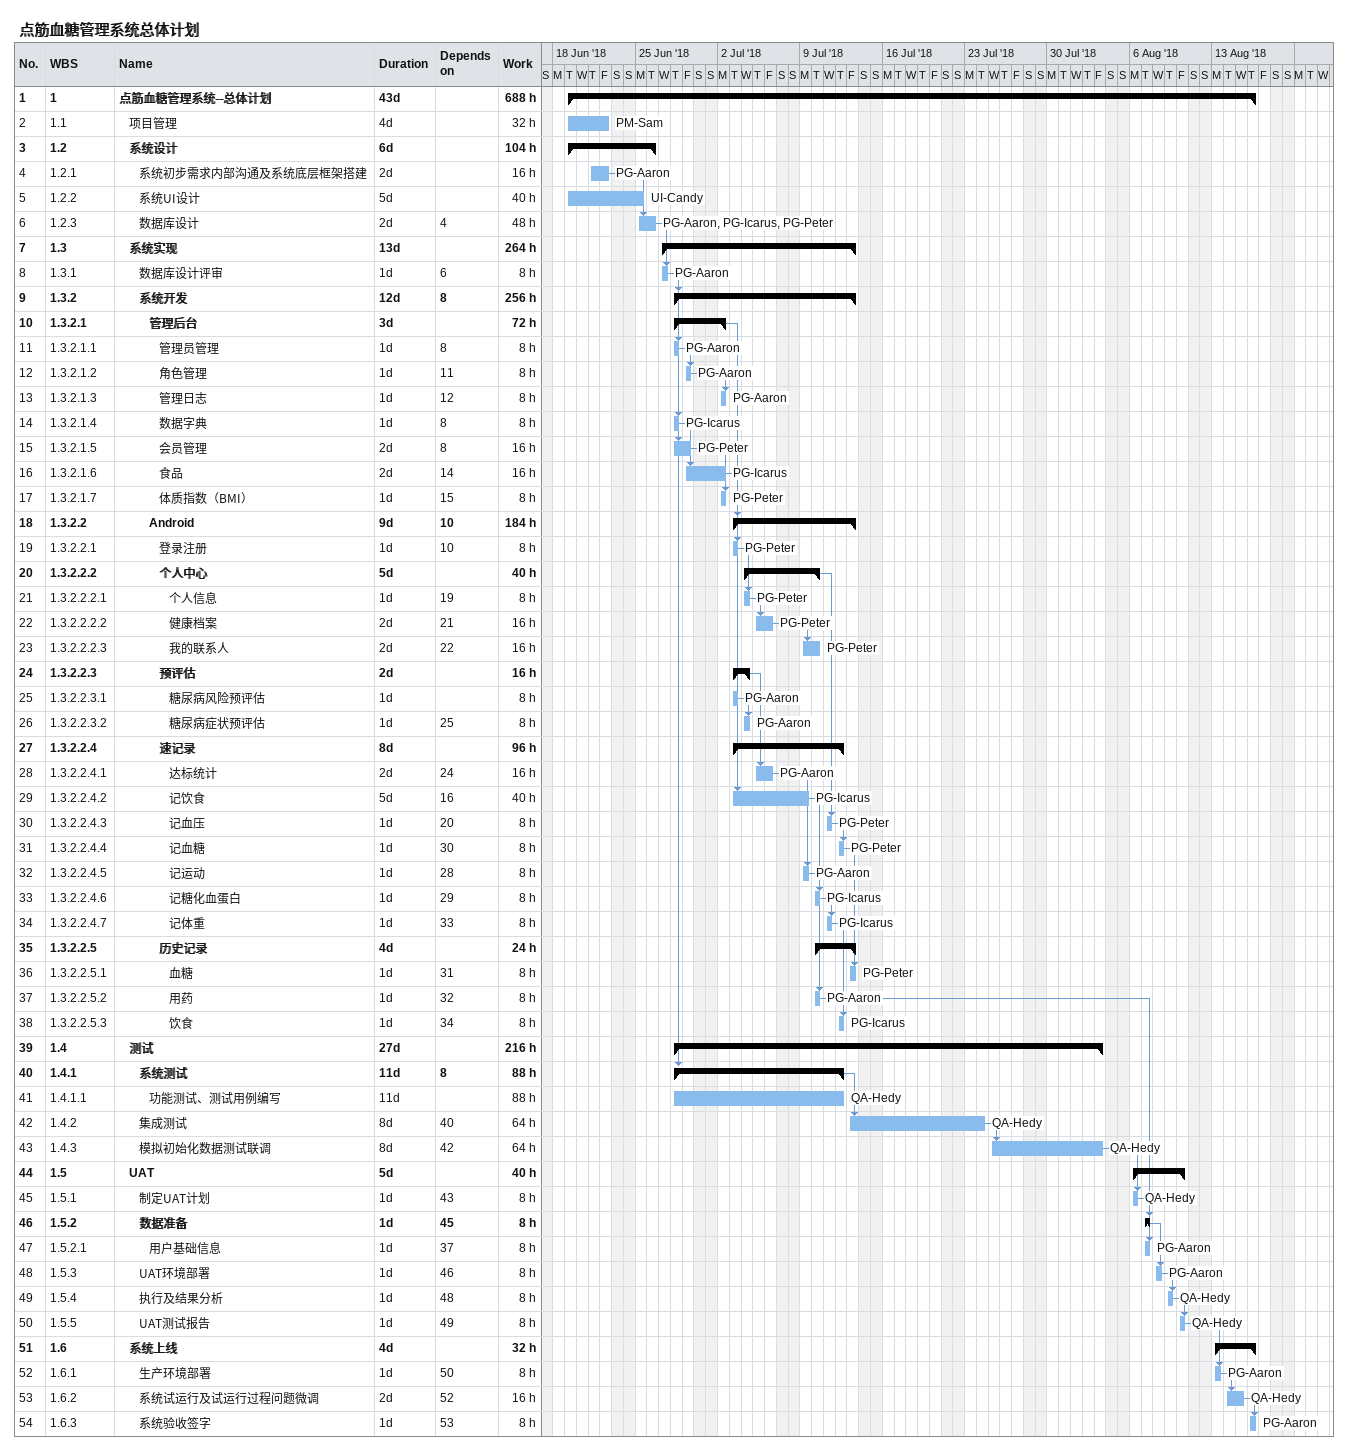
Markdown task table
点筋血糖管理系统总体计划

| ID | WBS | Task | Duration | Start | Finish | Predecessors | Resources | Work (h) |
|---|---|---|---|---|---|---|---|---|
| 1 | 1 | **点筋血糖管理系统--总体计划** | 43d | 2018-06-19 | 2018-08-16 |  |  | 688 |
| 2 | 1.1 | 项目管理 | 4d | 2018-06-19 | 2018-06-22 |  | PM-Sam | 32 |
| 3 | 1.2 | **系统设计** | 6d | 2018-06-19 | 2018-06-26 |  |  | 104 |
| 4 | 1.2.1 | 系统初步需求内部沟通及系统底层框架搭建 | 2d | 2018-06-21 | 2018-06-22 |  | PG-Aaron | 16 |
| 5 | 1.2.2 | 系统UI设计 | 5d | 2018-06-19 | 2018-06-25 |  | UI-Candy | 40 |
| 6 | 1.2.3 | 数据库设计 | 2d | 2018-06-25 | 2018-06-26 | 4 | PG-Aaron, PG-Icarus, PG-Peter | 48 |
| 7 | 1.3 | **系统实现** | 13d | 2018-06-27 | 2018-07-13 |  |  | 264 |
| 8 | 1.3.1 | 数据库设计评审 | 1d | 2018-06-27 | 2018-06-27 | 6 | PG-Aaron | 8 |
| 9 | 1.3.2 | **系统开发** | 12d | 2018-06-28 | 2018-07-13 | 8 |  | 256 |
| 10 | 1.3.2.1 | **管理后台** | 3d | 2018-06-28 | 2018-07-02 |  |  | 72 |
| 11 | 1.3.2.1.1 | 管理员管理 | 1d | 2018-06-28 | 2018-06-28 | 8 | PG-Aaron | 8 |
| 12 | 1.3.2.1.2 | 角色管理 | 1d | 2018-06-29 | 2018-06-29 | 11 | PG-Aaron | 8 |
| 13 | 1.3.2.1.3 | 管理日志 | 1d | 2018-07-02 | 2018-07-02 | 12 | PG-Aaron | 8 |
| 14 | 1.3.2.1.4 | 数据字典 | 1d | 2018-06-28 | 2018-06-28 | 8 | PG-Icarus | 8 |
| 15 | 1.3.2.1.5 | 会员管理 | 2d | 2018-06-28 | 2018-06-29 | 8 | PG-Peter | 16 |
| 16 | 1.3.2.1.6 | 食品 | 2d | 2018-06-29 | 2018-07-02 | 14 | PG-Icarus | 16 |
| 17 | 1.3.2.1.7 | 体质指数（BMI） | 1d | 2018-07-02 | 2018-07-02 | 15 | PG-Peter | 8 |
| 18 | 1.3.2.2 | **Android** | 9d | 2018-07-03 | 2018-07-13 | 10 |  | 184 |
| 19 | 1.3.2.2.1 | 登录注册 | 1d | 2018-07-03 | 2018-07-03 | 10 | PG-Peter | 8 |
| 20 | 1.3.2.2.2 | **个人中心** | 5d | 2018-07-04 | 2018-07-10 |  |  | 40 |
| 21 | 1.3.2.2.2.1 | 个人信息 | 1d | 2018-07-04 | 2018-07-04 | 19 | PG-Peter | 8 |
| 22 | 1.3.2.2.2.2 | 健康档案 | 2d | 2018-07-05 | 2018-07-06 | 21 | PG-Peter | 16 |
| 23 | 1.3.2.2.2.3 | 我的联系人 | 2d | 2018-07-09 | 2018-07-10 | 22 | PG-Peter | 16 |
| 24 | 1.3.2.2.3 | **预评估** | 2d | 2018-07-03 | 2018-07-04 |  |  | 16 |
| 25 | 1.3.2.2.3.1 | 糖尿病风险预评估 | 1d | 2018-07-03 | 2018-07-03 |  | PG-Aaron | 8 |
| 26 | 1.3.2.2.3.2 | 糖尿病症状预评估 | 1d | 2018-07-04 | 2018-07-04 | 25 | PG-Aaron | 8 |
| 27 | 1.3.2.2.4 | **速记录** | 8d | 2018-07-03 | 2018-07-12 |  |  | 96 |
| 28 | 1.3.2.2.4.1 | 达标统计 | 2d | 2018-07-05 | 2018-07-06 | 24 | PG-Aaron | 16 |
| 29 | 1.3.2.2.4.2 | 记饮食 | 5d | 2018-07-03 | 2018-07-09 | 16 | PG-Icarus | 40 |
| 30 | 1.3.2.2.4.3 | 记血压 | 1d | 2018-07-11 | 2018-07-11 | 20 | PG-Peter | 8 |
| 31 | 1.3.2.2.4.4 | 记血糖 | 1d | 2018-07-12 | 2018-07-12 | 30 | PG-Peter | 8 |
| 32 | 1.3.2.2.4.5 | 记运动 | 1d | 2018-07-09 | 2018-07-09 | 28 | PG-Aaron | 8 |
| 33 | 1.3.2.2.4.6 | 记糖化血蛋白 | 1d | 2018-07-10 | 2018-07-10 | 29 | PG-Icarus | 8 |
| 34 | 1.3.2.2.4.7 | 记体重 | 1d | 2018-07-11 | 2018-07-11 | 33 | PG-Icarus | 8 |
| 35 | 1.3.2.2.5 | **历史记录** | 4d | 2018-07-10 | 2018-07-13 |  |  | 24 |
| 36 | 1.3.2.2.5.1 | 血糖 | 1d | 2018-07-13 | 2018-07-13 | 31 | PG-Peter | 8 |
| 37 | 1.3.2.2.5.2 | 用药 | 1d | 2018-07-10 | 2018-07-10 | 32 | PG-Aaron | 8 |
| 38 | 1.3.2.2.5.3 | 饮食 | 1d | 2018-07-12 | 2018-07-12 | 34 | PG-Icarus | 8 |
| 39 | 1.4 | **测试** | 27d | 2018-06-28 | 2018-08-03 |  |  | 216 |
| 40 | 1.4.1 | **系统测试** | 11d | 2018-06-28 | 2018-07-12 | 8 |  | 88 |
| 41 | 1.4.1.1 | 功能测试、测试用例编写 | 11d | 2018-06-28 | 2018-07-12 |  | QA-Hedy | 88 |
| 42 | 1.4.2 | 集成测试 | 8d | 2018-07-13 | 2018-07-24 | 40 | QA-Hedy | 64 |
| 43 | 1.4.3 | 模拟初始化数据测试联调 | 8d | 2018-07-25 | 2018-08-03 | 42 | QA-Hedy | 64 |
| 44 | 1.5 | **UAT** | 5d | 2018-08-06 | 2018-08-10 |  |  | 40 |
| 45 | 1.5.1 | 制定UAT计划 | 1d | 2018-08-06 | 2018-08-06 | 43 | QA-Hedy | 8 |
| 46 | 1.5.2 | **数据准备** | 1d | 2018-08-07 | 2018-08-07 | 45 |  | 8 |
| 47 | 1.5.2.1 | 用户基础信息 | 1d | 2018-08-07 | 2018-08-07 | 37 | PG-Aaron | 8 |
| 48 | 1.5.3 | UAT环境部署 | 1d | 2018-08-08 | 2018-08-08 | 46 | PG-Aaron | 8 |
| 49 | 1.5.4 | 执行及结果分析 | 1d | 2018-08-09 | 2018-08-09 | 48 | QA-Hedy | 8 |
| 50 | 1.5.5 | UAT测试报告 | 1d | 2018-08-10 | 2018-08-10 | 49 | QA-Hedy | 8 |
| 51 | 1.6 | **系统上线** | 4d | 2018-08-13 | 2018-08-16 |  |  | 32 |
| 52 | 1.6.1 | 生产环境部署 | 1d | 2018-08-13 | 2018-08-13 | 50 | PG-Aaron | 8 |
| 53 | 1.6.2 | 系统试运行及试运行过程问题微调 | 2d | 2018-08-14 | 2018-08-15 | 52 | QA-Hedy | 16 |
| 54 | 1.6.3 | 系统验收签字 | 1d | 2018-08-16 | 2018-08-16 | 53 | PG-Aaron | 8 |
